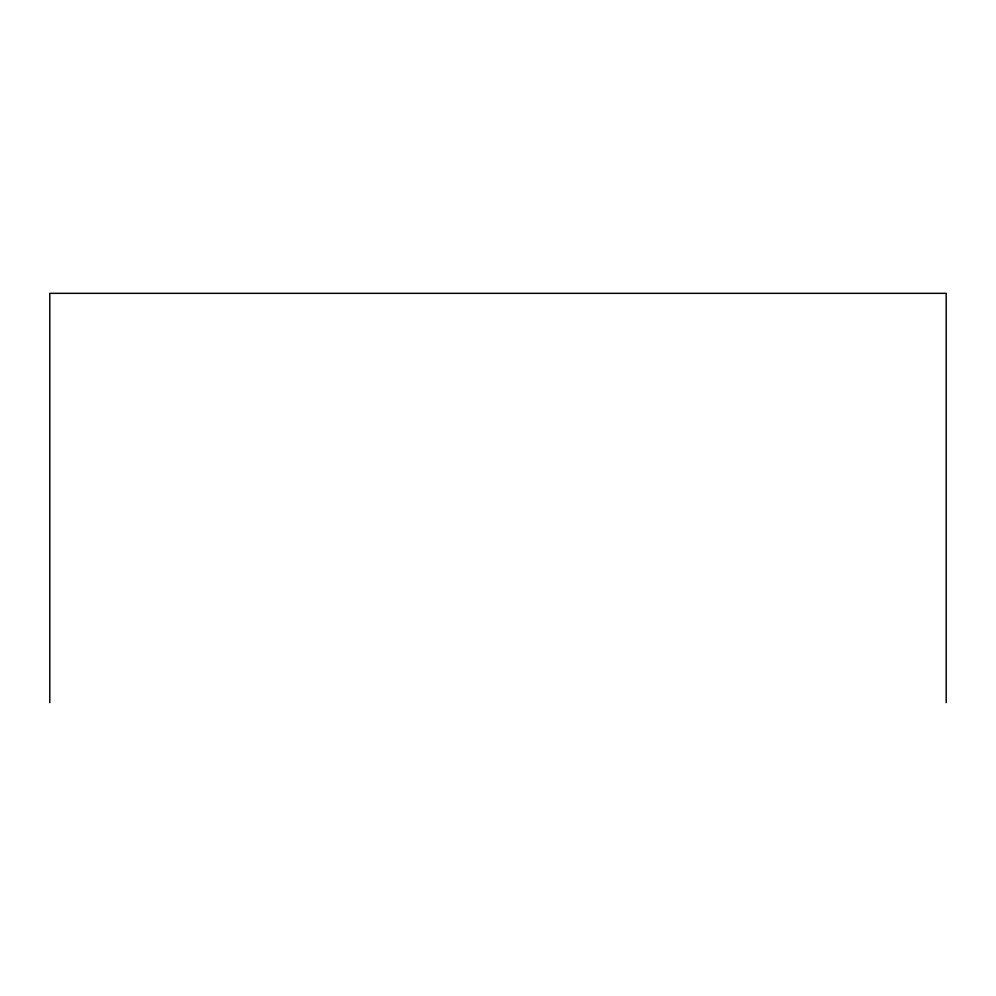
<?xml version="1.0" encoding="UTF-8"?>
<svg xmlns="http://www.w3.org/2000/svg" width="996" height="996" viewBox="0 0 996 996"><rect width="100%" height="100%" fill="white"/><g stroke="black" fill="none" stroke-linecap="round" stroke-linejoin="round"><path stroke-width="1.49" d="M946.2 702.666L946.2 293.334L49.8 293.334L49.8 702.666"/></g></svg>
